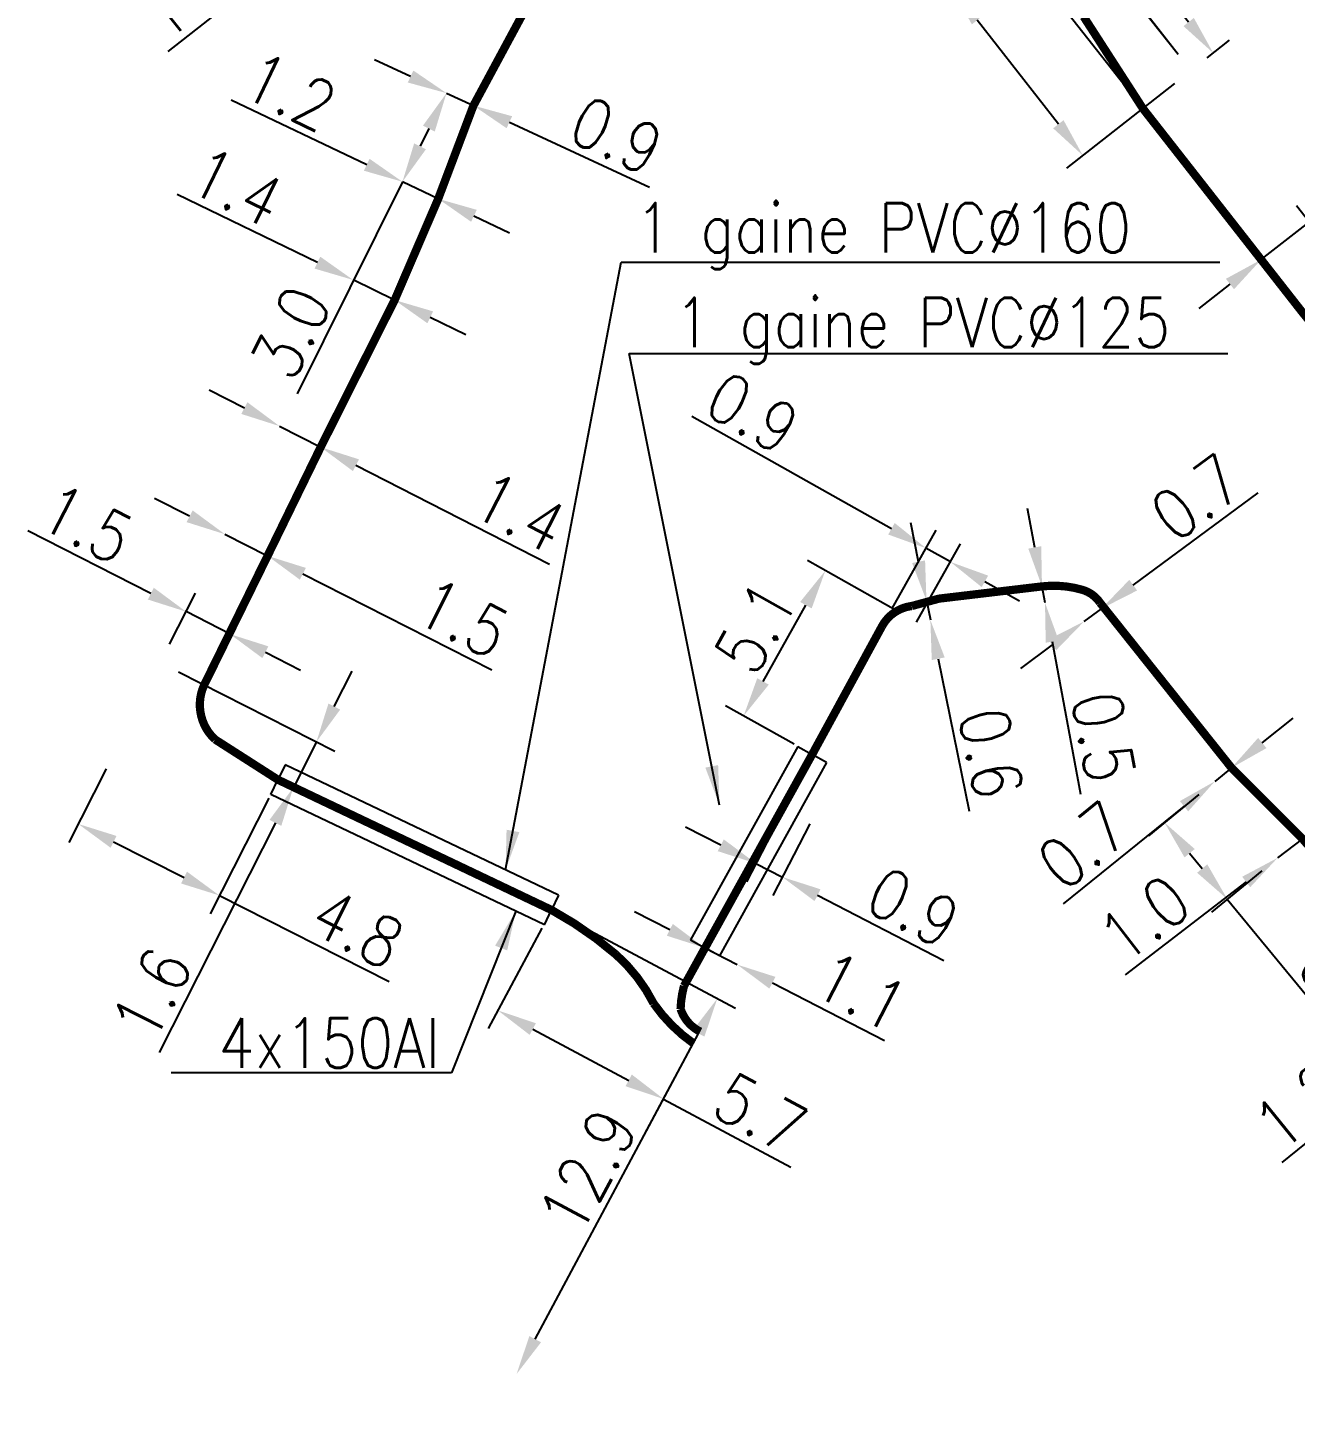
# Model space of a CAD drawing. Header units: millimetres. Extents: x 80993 to 81985, y 144000 to 145002.
# Drawn here: x 80994.61 to 81033.02, y 144707.74 to 144749.82 of the extents above; entities that cross this region are included whole.
import ezdxf

# ---------------------------------------------------------------- set-up
doc = ezdxf.new("R2010")
doc.units = ezdxf.units.MM
doc.header["$PDMODE"] = 34
doc.layers.get('Defpoints').update_dxf_attribs({"linetype": 'CONTINUOUS'})
doc.layers.add('B_100', color=3, linetype='CONTINUOUS')
doc.layers.add('B_400', color=7, linetype='CONTINUOUS')
doc.styles.get("Standard").update_dxf_attribs({"font": 'romans.shx', "width": 0.85})
doc.dimstyles.get("Standard").update_dxf_attribs({"dimtxt": 1.5, "dimasz": 1.2, "dimexe": 0.625, "dimexo": 0.625, "dimgap": 0.25, "dimtad": 1, "dimdec": 1, "dimzin": 0, "dimdsep": 46, "dimtxsty": 'Standard', "dimcen": -0.5, "dimadec": 0, "dimazin": 0, "dimtfac": 1, "dimtdec": 1, "dimtmove": 0, "dimatfit": 3, "dimfxl": 0, "dimtolj": 1, "dimtzin": 0, "dimarcsym": 0})

# ---------------------------------------------------------------- blocks, each defined once
blk = doc.blocks.new('*D219')
at = {"layer": 'B_100', "color": 0, "linetype": 'Continuous', "lineweight": -2, "transparency": 16777216}
for p, q in [((81011.032, 144722.785), (81016.056, 144720.099)), ((81009.986, 144710.071), (81014.939, 144719.335))]:
    blk.add_line(p, q, dxfattribs=at)
at = {"layer": 'B_100', "color": 0, "linetype": 'Continuous', "transparency": 16777216}
for points in [[(81014.763, 144719.429), (81015.115, 144719.241), (81015.505, 144720.393)], [(81009.81, 144710.165), (81010.163, 144709.977), (81009.42, 144709.013)]]:
    blk.add_solid(points, dxfattribs=at)
at = {"layer": 'Defpoints', "color": 0, "linetype": 'Continuous', "transparency": 16777216}
for p in [(81010.481, 144723.079), (81015.505, 144720.393), (81009.42, 144709.013)]:
    blk.add_point(p, dxfattribs=at)
at = {"layer": 'B_100', "color": 0, "linetype": 'Continuous', "transparency": 16777216, "insert": (81011.581, 144715.175), "char_height": 1.5, "attachment_point": 5, "rotation": 61.8702}
blk.add_mtext('\\A1;12.9', dxfattribs=at)
blk = doc.blocks.new('*D222')
at = {"layer": 'B_100', "color": 0, "linetype": 'Continuous', "lineweight": -2, "transparency": 16777216}
for p, q in [((81038.904, 144720.526), (81039.835, 144721.283)), ((81037.972, 144719.77), (81037.079, 144719.045)), ((81036.148, 144718.289), (81032.617, 144715.423))]:
    blk.add_line(p, q, dxfattribs=at)
at = {"layer": 'B_100', "color": 0, "linetype": 'Continuous', "transparency": 16777216}
for points in [[(81038.778, 144720.682), (81039.03, 144720.371), (81037.972, 144719.77)], [(81036.022, 144718.444), (81036.274, 144718.134), (81037.079, 144719.045)]]:
    blk.add_solid(points, dxfattribs=at)
at = {"layer": 'Defpoints', "color": 0, "linetype": 'Continuous', "transparency": 16777216}
for p in [(81037.972, 144719.77), (81037.079, 144719.045), (81037.079, 144719.045)]:
    blk.add_point(p, dxfattribs=at)
at = {"layer": 'B_100', "color": 0, "linetype": 'Continuous', "transparency": 16777216, "insert": (81033.148, 144717.141), "char_height": 1.5, "attachment_point": 5, "rotation": 39.0719}
blk.add_mtext('\\A1;1.2', dxfattribs=at)
blk = doc.blocks.new('*D223')
at = {"layer": 'B_100', "color": 0, "linetype": 'Continuous', "lineweight": -2, "transparency": 16777216}
for p, q in [((81030.103, 144726.582), (81028.579, 144725.331)), ((81029.823, 144724.8), (81030.204, 144724.336)), ((81032.006, 144724.262), (81030.482, 144723.012)), ((81030.965, 144723.408), (81034.713, 144718.84))]:
    blk.add_line(p, q, dxfattribs=at)
at = {"layer": 'B_100', "color": 0, "linetype": 'Continuous', "transparency": 16777216}
for points in [[(81029.978, 144724.927), (81029.668, 144724.673), (81029.062, 144725.728)], [(81030.358, 144724.463), (81030.049, 144724.209), (81030.965, 144723.408)]]:
    blk.add_solid(points, dxfattribs=at)
at = {"layer": 'Defpoints', "color": 0, "linetype": 'Continuous', "transparency": 16777216}
for p in [(81030.586, 144726.978), (81032.489, 144724.659), (81030.965, 144723.408)]:
    blk.add_point(p, dxfattribs=at)
at = {"layer": 'B_100', "color": 0, "linetype": 'Continuous', "transparency": 16777216, "insert": (81034.48, 144720.7), "char_height": 1.5, "attachment_point": 5, "rotation": 309.3676}
blk.add_mtext('\\A1;3.0', dxfattribs=at)
blk = doc.blocks.new('*D224')
at = {"layer": 'B_100', "color": 0, "linetype": 'Continuous', "lineweight": -2, "transparency": 16777216}
for p, q in [((81034.195, 144725.968), (81035.147, 144726.698)), ((81033.243, 144725.237), (81032.489, 144724.659)), ((81031.537, 144723.928), (81027.873, 144721.117))]:
    blk.add_line(p, q, dxfattribs=at)
at = {"layer": 'B_100', "color": 0, "linetype": 'Continuous', "transparency": 16777216}
for points in [[(81034.073, 144726.126), (81034.316, 144725.809), (81033.243, 144725.237)], [(81031.415, 144724.087), (81031.659, 144723.77), (81032.489, 144724.659)]]:
    blk.add_solid(points, dxfattribs=at)
at = {"layer": 'Defpoints', "color": 0, "linetype": 'Continuous', "transparency": 16777216}
for p in [(81033.243, 144725.237), (81032.489, 144724.659), (81032.489, 144724.659)]:
    blk.add_point(p, dxfattribs=at)
at = {"layer": 'B_100', "color": 0, "linetype": 'Continuous', "transparency": 16777216, "insert": (81028.45, 144722.82), "char_height": 1.5, "attachment_point": 5, "rotation": 37.4974}
blk.add_mtext('\\A1;1.0', dxfattribs=at)
blk = doc.blocks.new('*D225')
at = {"layer": 'B_100', "color": 0, "linetype": 'Continuous', "lineweight": -2, "transparency": 16777216}
for p, q in [((81032.025, 144728.141), (81032.959, 144728.894)), ((81031.092, 144727.387), (81030.586, 144726.978)), ((81029.652, 144726.224), (81025.989, 144723.265))]:
    blk.add_line(p, q, dxfattribs=at)
at = {"layer": 'B_100', "color": 0, "linetype": 'Continuous', "transparency": 16777216}
for points in [[(81031.9, 144728.296), (81032.151, 144727.985), (81031.092, 144727.387)], [(81029.527, 144726.38), (81029.778, 144726.069), (81030.586, 144726.978)]]:
    blk.add_solid(points, dxfattribs=at)
at = {"layer": 'Defpoints', "color": 0, "linetype": 'Continuous', "transparency": 16777216}
for p in [(81030.586, 144726.978), (81030.586, 144726.978), (81031.092, 144727.387)]:
    blk.add_point(p, dxfattribs=at)
at = {"layer": 'B_100', "color": 0, "linetype": 'Continuous', "transparency": 16777216, "insert": (81026.594, 144725.039), "char_height": 1.5, "attachment_point": 5, "rotation": 38.925}
blk.add_mtext('\\A1;0.7', dxfattribs=at)
blk = doc.blocks.new('*D226')
at = {"layer": 'B_100', "color": 0, "linetype": 'Continuous', "lineweight": -2, "transparency": 16777216}
for p, q in [((81028.113, 144732.924), (81031.902, 144735.721)), ((81026.624, 144731.825), (81027.147, 144732.211)), ((81025.659, 144731.113), (81024.693, 144730.4))]:
    blk.add_line(p, q, dxfattribs=at)
at = {"layer": 'B_100', "color": 0, "linetype": 'Continuous', "transparency": 16777216}
for points in [[(81027.994, 144733.085), (81028.231, 144732.763), (81027.147, 144732.211)], [(81025.54, 144731.274), (81025.777, 144730.952), (81026.624, 144731.825)]]:
    blk.add_solid(points, dxfattribs=at)
at = {"layer": 'Defpoints', "color": 0, "linetype": 'Continuous', "transparency": 16777216}
for p in [(81027.147, 144732.211), (81026.624, 144731.825), (81026.624, 144731.825)]:
    blk.add_point(p, dxfattribs=at)
at = {"layer": 'B_100', "color": 0, "linetype": 'Continuous', "transparency": 16777216, "insert": (81030.032, 144735.584), "char_height": 1.5, "attachment_point": 5, "rotation": 36.4305}
blk.add_mtext('\\A1;0.7', dxfattribs=at)
blk = doc.blocks.new('*D227')
at = {"layer": 'B_100', "color": 0, "linetype": 'Continuous', "lineweight": -2, "transparency": 16777216}
for p, q in [((81025.128, 144734.067), (81024.909, 144735.247)), ((81025.347, 144732.887), (81025.438, 144732.396)), ((81025.657, 144731.216), (81026.516, 144726.585))]:
    blk.add_line(p, q, dxfattribs=at)
at = {"layer": 'B_100', "color": 0, "linetype": 'Continuous', "transparency": 16777216}
for points in [[(81025.325, 144734.104), (81024.932, 144734.031), (81025.347, 144732.887)], [(81025.854, 144731.252), (81025.461, 144731.179), (81025.438, 144732.396)]]:
    blk.add_solid(points, dxfattribs=at)
at = {"layer": 'Defpoints', "color": 0, "linetype": 'Continuous', "transparency": 16777216}
for p in [(81025.347, 144732.887), (81025.438, 144732.396), (81025.438, 144732.396)]:
    blk.add_point(p, dxfattribs=at)
at = {"layer": 'B_100', "color": 0, "linetype": 'Continuous', "transparency": 16777216, "insert": (81027.21, 144728.327), "char_height": 1.5, "attachment_point": 5, "rotation": 280.5082}
blk.add_mtext('\\A1;0.5', dxfattribs=at)
blk = doc.blocks.new('*D228')
at = {"layer": 'B_100', "color": 0, "linetype": 'Continuous', "lineweight": -2, "transparency": 16777216}
for p, q in [((81021.607, 144733.635), (81021.37, 144734.811)), ((81021.845, 144732.458), (81021.964, 144731.87)), ((81022.202, 144730.694), (81023.135, 144726.078))]:
    blk.add_line(p, q, dxfattribs=at)
at = {"layer": 'B_100', "color": 0, "linetype": 'Continuous', "transparency": 16777216}
for points in [[(81021.804, 144733.674), (81021.411, 144733.595), (81021.845, 144732.458)], [(81022.398, 144730.734), (81022.006, 144730.654), (81021.964, 144731.87)]]:
    blk.add_solid(points, dxfattribs=at)
at = {"layer": 'Defpoints', "color": 0, "linetype": 'Continuous', "transparency": 16777216}
for p in [(81021.845, 144732.458), (81021.964, 144731.87), (81021.964, 144731.87)]:
    blk.add_point(p, dxfattribs=at)
at = {"layer": 'B_100', "color": 0, "linetype": 'Continuous', "transparency": 16777216, "insert": (81023.801, 144727.83), "char_height": 1.5, "attachment_point": 5, "rotation": 281.4264}
blk.add_mtext('\\A1;0.6', dxfattribs=at)
blk = doc.blocks.new('*D229')
at = {"layer": 'B_100', "color": 0, "linetype": 'Continuous', "lineweight": -2, "transparency": 16777216}
for p, q in [((81020.785, 144734.634), (81014.734, 144738.041)), ((81020.802, 144732.218), (81022.138, 144734.59)), ((81021.543, 144731.8), (81022.878, 144734.172)), ((81022.572, 144733.628), (81021.831, 144734.045)), ((81023.617, 144733.039), (81024.663, 144732.45))]:
    blk.add_line(p, q, dxfattribs=at)
at = {"layer": 'B_100', "color": 0, "linetype": 'Continuous', "transparency": 16777216}
for points in [[(81020.883, 144734.808), (81020.687, 144734.459), (81021.831, 144734.045)], [(81023.715, 144733.213), (81023.519, 144732.865), (81022.572, 144733.628)]]:
    blk.add_solid(points, dxfattribs=at)
at = {"layer": 'Defpoints', "color": 0, "linetype": 'Continuous', "transparency": 16777216}
for p in [(81022.572, 144733.628), (81020.495, 144731.673), (81021.236, 144731.256)]:
    blk.add_point(p, dxfattribs=at)
at = {"layer": 'B_100', "color": 0, "linetype": 'Continuous', "transparency": 16777216, "insert": (81016.58, 144738.149), "char_height": 1.5, "attachment_point": 5, "rotation": 330.6181}
blk.add_mtext('\\A1;0.9', dxfattribs=at)
blk = doc.blocks.new('*D230')
at = {"layer": 'B_100', "color": 0, "linetype": 'Continuous', "lineweight": -2, "transparency": 16777216}
for p, q in [((80998.335, 144732.667), (80994.605, 144734.575)), ((80998.898, 144731.133), (80999.688, 144732.677)), ((81000.739, 144731.438), (80999.403, 144732.121)), ((81000.233, 144730.45), (81001.023, 144731.994)), ((81001.807, 144730.892), (81002.876, 144730.345))]:
    blk.add_line(p, q, dxfattribs=at)
at = {"layer": 'B_100', "color": 0, "linetype": 'Continuous', "transparency": 16777216}
for points in [[(80998.426, 144732.845), (80998.244, 144732.489), (80999.403, 144732.121)], [(81001.898, 144731.07), (81001.716, 144730.714), (81000.739, 144731.438)]]:
    blk.add_solid(points, dxfattribs=at)
at = {"layer": 'Defpoints', "color": 0, "linetype": 'Continuous', "transparency": 16777216}
for p in [(80999.403, 144732.121), (80998.613, 144730.576), (80999.949, 144729.893)]:
    blk.add_point(p, dxfattribs=at)
at = {"layer": 'B_100', "color": 0, "linetype": 'Continuous', "transparency": 16777216, "insert": (80996.391, 144734.785), "char_height": 1.5, "attachment_point": 5, "rotation": 332.9142}
blk.add_mtext('\\A1;1.5', dxfattribs=at)
blk = doc.blocks.new('*D231')
at = {"layer": 'B_100', "color": 0, "linetype": 'Continuous', "lineweight": -2, "transparency": 16777216}
for p, q in [((80999.512, 144735.012), (80998.442, 144735.555)), ((81000.581, 144734.468), (81001.874, 144733.812)), ((81002.944, 144733.268), (81008.676, 144730.356))]:
    blk.add_line(p, q, dxfattribs=at)
at = {"layer": 'B_100', "color": 0, "linetype": 'Continuous', "transparency": 16777216}
for points in [[(80999.602, 144735.19), (80999.421, 144734.834), (81000.581, 144734.468)], [(81003.035, 144733.447), (81002.853, 144733.09), (81001.874, 144733.812)]]:
    blk.add_solid(points, dxfattribs=at)
at = {"layer": 'Defpoints', "color": 0, "linetype": 'Continuous', "transparency": 16777216}
for p in [(81000.581, 144734.468), (81000.581, 144734.468), (81001.874, 144733.812)]:
    blk.add_point(p, dxfattribs=at)
at = {"layer": 'B_100', "color": 0, "linetype": 'Continuous', "transparency": 16777216, "insert": (81007.796, 144731.925), "char_height": 1.5, "attachment_point": 5, "rotation": 333.0694}
blk.add_mtext('\\A1;1.5', dxfattribs=at)
blk = doc.blocks.new('*D232')
at = {"layer": 'B_100', "color": 0, "linetype": 'Continuous', "lineweight": -2, "transparency": 16777216}
for p, q in [((81001.17, 144738.291), (81000.101, 144738.838)), ((81002.238, 144737.744), (81003.484, 144737.107)), ((81004.552, 144736.56), (81010.419, 144733.558))]:
    blk.add_line(p, q, dxfattribs=at)
at = {"layer": 'B_100', "color": 0, "linetype": 'Continuous', "transparency": 16777216}
for points in [[(81001.261, 144738.469), (81001.079, 144738.113), (81002.238, 144737.744)], [(81004.644, 144736.738), (81004.461, 144736.382), (81003.484, 144737.107)]]:
    blk.add_solid(points, dxfattribs=at)
at = {"layer": 'Defpoints', "color": 0, "linetype": 'Continuous', "transparency": 16777216}
for p in [(81002.238, 144737.744), (81002.238, 144737.744), (81003.484, 144737.107)]:
    blk.add_point(p, dxfattribs=at)
at = {"layer": 'B_100', "color": 0, "linetype": 'Continuous', "transparency": 16777216, "insert": (81009.517, 144735.143), "char_height": 1.5, "attachment_point": 5, "rotation": 332.8999}
blk.add_mtext('\\A1;1.4', dxfattribs=at)
blk = doc.blocks.new('*D233')
at = {"layer": 'B_100', "color": 0, "linetype": 'Continuous', "lineweight": -2, "transparency": 16777216}
for p, q in [((81003.386, 144742.699), (80999.133, 144744.76)), ((81005.726, 144741.565), (81004.466, 144742.176)), ((81006.806, 144741.042), (81007.886, 144740.519))]:
    blk.add_line(p, q, dxfattribs=at)
at = {"layer": 'B_100', "color": 0, "linetype": 'Continuous', "transparency": 16777216}
for points in [[(81003.473, 144742.879), (81003.299, 144742.519), (81004.466, 144742.176)], [(81006.893, 144741.222), (81006.719, 144740.862), (81005.726, 144741.565)]]:
    blk.add_solid(points, dxfattribs=at)
at = {"layer": 'Defpoints', "color": 0, "linetype": 'Continuous', "transparency": 16777216}
for p in [(81004.466, 144742.176), (81004.466, 144742.176), (81005.726, 144741.565)]:
    blk.add_point(p, dxfattribs=at)
at = {"layer": 'B_100', "color": 0, "linetype": 'Continuous', "transparency": 16777216, "insert": (81000.942, 144744.995), "char_height": 1.5, "attachment_point": 5, "rotation": 334.1496}
blk.add_mtext('\\A1;1.4', dxfattribs=at)
blk = doc.blocks.new('*D234')
at = {"layer": 'B_100', "color": 0, "linetype": 'Continuous', "lineweight": -2, "transparency": 16777216}
for p, q in [((81004.879, 144745.667), (81000.774, 144747.623)), ((81007.046, 144744.634), (81005.962, 144745.151)), ((81008.129, 144744.118), (81009.212, 144743.602))]:
    blk.add_line(p, q, dxfattribs=at)
at = {"layer": 'B_100', "color": 0, "linetype": 'Continuous', "transparency": 16777216}
for points in [[(81004.965, 144745.847), (81004.793, 144745.486), (81005.962, 144745.151)], [(81008.215, 144744.299), (81008.043, 144743.938), (81007.046, 144744.634)]]:
    blk.add_solid(points, dxfattribs=at)
at = {"layer": 'Defpoints', "color": 0, "linetype": 'Continuous', "transparency": 16777216}
for p in [(81005.962, 144745.151), (81005.962, 144745.151), (81007.046, 144744.634)]:
    blk.add_point(p, dxfattribs=at)
at = {"layer": 'B_100', "color": 0, "linetype": 'Continuous', "transparency": 16777216, "insert": (81002.554, 144747.883), "char_height": 1.5, "attachment_point": 5, "rotation": 334.5216}
blk.add_mtext('\\A1;1.2', dxfattribs=at)
blk = doc.blocks.new('*D235')
at = {"layer": 'B_100', "color": 0, "linetype": 'Continuous', "lineweight": -2, "transparency": 16777216}
for p, q in [((81006.208, 144748.341), (81005.119, 144748.845)), ((81007.297, 144747.837), (81008.114, 144747.459)), ((81009.203, 144746.956), (81013.45, 144744.991))]:
    blk.add_line(p, q, dxfattribs=at)
at = {"layer": 'B_100', "color": 0, "linetype": 'Continuous', "transparency": 16777216}
for points in [[(81006.292, 144748.522), (81006.124, 144748.159), (81007.297, 144747.837)], [(81009.287, 144747.137), (81009.119, 144746.774), (81008.114, 144747.459)]]:
    blk.add_solid(points, dxfattribs=at)
at = {"layer": 'Defpoints', "color": 0, "linetype": 'Continuous', "transparency": 16777216}
for p in [(81007.297, 144747.837), (81007.297, 144747.837), (81008.114, 144747.459)]:
    blk.add_point(p, dxfattribs=at)
at = {"layer": 'B_100', "color": 0, "linetype": 'Continuous', "transparency": 16777216, "insert": (81012.458, 144746.552), "char_height": 1.5, "attachment_point": 5, "rotation": 335.1785}
blk.add_mtext('\\A1;0.9', dxfattribs=at)
blk = doc.blocks.new('*D236')
at = {"layer": 'B_100', "color": 0, "linetype": 'Continuous', "lineweight": -2, "transparency": 16777216}
for p, q in [((81006.763, 144746.763), (81006.496, 144746.225)), ((81005.962, 144745.151), (81002.768, 144738.724))]:
    blk.add_line(p, q, dxfattribs=at)
at = {"layer": 'B_100', "color": 0, "linetype": 'Continuous', "transparency": 16777216}
for points in [[(81006.584, 144746.852), (81006.942, 144746.674), (81007.297, 144747.837)], [(81006.317, 144746.314), (81006.675, 144746.136), (81005.962, 144745.151)]]:
    blk.add_solid(points, dxfattribs=at)
at = {"layer": 'Defpoints', "color": 0, "linetype": 'Continuous', "transparency": 16777216}
for p in [(81007.297, 144747.837), (81005.962, 144745.151), (81005.962, 144745.151)]:
    blk.add_point(p, dxfattribs=at)
at = {"layer": 'B_100', "color": 0, "linetype": 'Continuous', "transparency": 16777216, "insert": (81002.578, 144740.589), "char_height": 1.5, "attachment_point": 5, "rotation": 63.5739}
blk.add_mtext('\\A1;3.0', dxfattribs=at)
blk = doc.blocks.new('*D242')
at = {"layer": 'B_100', "color": 0, "linetype": 'Continuous', "lineweight": -2, "transparency": 16777216}
for p, q in [((81018.644, 144764.689), (81019.587, 144765.432)), ((81029.473, 144749.005), (81017.315, 144764.437)), ((81017.701, 144763.946), (81016.248, 144762.801)), ((81028.02, 144747.86), (81015.861, 144763.292)), ((81015.306, 144762.059), (80998.85, 144749.094))]:
    blk.add_line(p, q, dxfattribs=at)
at = {"layer": 'B_100', "color": 0, "linetype": 'Continuous', "transparency": 16777216}
for points in [[(81018.52, 144764.846), (81018.768, 144764.532), (81017.701, 144763.946)], [(81015.182, 144762.216), (81015.429, 144761.902), (81016.248, 144762.801)]]:
    blk.add_solid(points, dxfattribs=at)
at = {"layer": 'Defpoints', "color": 0, "linetype": 'Continuous', "transparency": 16777216}
for p in [(81017.701, 144763.946), (81029.86, 144748.514), (81028.407, 144747.369)]:
    blk.add_point(p, dxfattribs=at)
at = {"layer": 'B_100', "color": 0, "linetype": 'Continuous', "transparency": 16777216, "insert": (80999.381, 144750.785), "char_height": 1.5, "attachment_point": 5, "rotation": 38.2333}
blk.add_mtext('\\A1;1.9', dxfattribs=at)
blk = doc.blocks.new('*D324')
at = {"layer": 'B_100', "color": 0, "linetype": 'Continuous', "lineweight": -2, "transparency": 16777216}
for p, q in [((81028.488, 144751.639), (81025.663, 144755.203)), ((81027.101, 144750.54), (81028.977, 144752.028)), ((81029.793, 144749.992), (81029.233, 144750.699)), ((81030.35, 144748.902), (81031.028, 144749.44))]:
    blk.add_line(p, q, dxfattribs=at)
at = {"layer": 'B_100', "color": 0, "linetype": 'Continuous', "transparency": 16777216}
for points in [[(81029.39, 144750.823), (81029.076, 144750.575), (81028.488, 144751.639)], [(81029.95, 144750.116), (81029.636, 144749.868), (81030.539, 144749.052)]]:
    blk.add_solid(points, dxfattribs=at)
at = {"layer": 'Defpoints', "color": 0, "linetype": 'Continuous', "transparency": 16777216}
for p in [(81028.488, 144751.639), (81026.611, 144750.152), (81029.86, 144748.514)]:
    blk.add_point(p, dxfattribs=at)
at = {"layer": 'B_100', "color": 0, "linetype": 'Continuous', "transparency": 16777216, "insert": (81027.432, 144754.581), "char_height": 1.5, "attachment_point": 5, "rotation": 308.4026}
blk.add_mtext('\\A1;3.3', dxfattribs=at)
blk = doc.blocks.new('*D557')
at = {"layer": 'B_400', "color": 0, "linetype": 'Continuous', "lineweight": -2, "transparency": 16777216}
for p, q in [((81024.141, 144757.769), (81027.535, 144760.426)), ((81029.475, 144749.006), (81022.81, 144757.522)), ((81024.822, 144753.492), (81022.102, 144756.967)), ((81022.487, 144756.475), (81023.196, 144757.03)), ((81021.542, 144755.735), (81020.597, 144754.996))]:
    blk.add_line(p, q, dxfattribs=at)
at = {"layer": 'B_400', "color": 0, "linetype": 'Continuous', "transparency": 16777216}
for points in [[(81024.017, 144757.927), (81024.264, 144757.612), (81023.196, 144757.03)], [(81021.419, 144755.893), (81021.665, 144755.578), (81022.487, 144756.475)]]:
    blk.add_solid(points, dxfattribs=at)
at = {"layer": 'Defpoints', "color": 0, "linetype": 'Continuous', "transparency": 16777216}
for p in [(81023.196, 144757.03), (81025.207, 144752.999), (81029.86, 144748.514)]:
    blk.add_point(p, dxfattribs=at)
at = {"layer": 'B_400', "color": 0, "linetype": 'Continuous', "transparency": 16777216, "insert": (81025.694, 144760.255), "char_height": 1.5, "attachment_point": 5, "rotation": 38.0467}
blk.add_mtext('\\A1;0.9', dxfattribs=at)
blk = doc.blocks.new('*D558')
at = {"layer": 'B_400', "color": 0, "linetype": 'Continuous', "lineweight": -2, "transparency": 16777216}
for p, q in [((81022.638, 144750.989), (81019.944, 144754.432)), ((81024.715, 144752.614), (81022.146, 144750.604)), ((81025.843, 144746.894), (81023.378, 144750.044)), ((81029.368, 144748.129), (81026.091, 144745.564))]:
    blk.add_line(p, q, dxfattribs=at)
at = {"layer": 'B_400', "color": 0, "linetype": 'Continuous', "transparency": 16777216}
for points in [[(81023.536, 144750.168), (81023.221, 144749.921), (81022.638, 144750.989)], [(81026.001, 144747.018), (81025.686, 144746.771), (81026.583, 144745.949)]]:
    blk.add_solid(points, dxfattribs=at)
at = {"layer": 'Defpoints', "color": 0, "linetype": 'Continuous', "transparency": 16777216}
for p in [(81025.207, 144752.999), (81029.86, 144748.514), (81026.583, 144745.949)]:
    blk.add_point(p, dxfattribs=at)
at = {"layer": 'B_400', "color": 0, "linetype": 'Continuous', "transparency": 16777216, "insert": (81021.709, 144753.799), "char_height": 1.5, "attachment_point": 5, "rotation": 308.0467}
blk.add_mtext('\\A1;6.4', dxfattribs=at)
blk = doc.blocks.new('*D633')
at = {"layer": 'B_400', "color": 0, "linetype": 'Continuous', "lineweight": -2, "transparency": 16777216}
for p, q in [((81014.066, 144722.478), (81012.999, 144723.028)), ((81015.132, 144721.928), (81016.11, 144721.424)), ((81017.176, 144720.874), (81020.576, 144719.121))]:
    blk.add_line(p, q, dxfattribs=at)
at = {"layer": 'B_400', "color": 0, "linetype": 'Continuous', "transparency": 16777216}
for points in [[(81014.157, 144722.656), (81013.974, 144722.3), (81015.132, 144721.928)], [(81017.268, 144721.052), (81017.085, 144720.696), (81016.11, 144721.424)]]:
    blk.add_solid(points, dxfattribs=at)
at = {"layer": 'Defpoints', "color": 0, "linetype": 'Continuous', "transparency": 16777216}
for p in [(81015.132, 144721.928), (81016.11, 144721.424), (81016.11, 144721.424)]:
    blk.add_point(p, dxfattribs=at)
at = {"layer": 'B_400', "color": 0, "linetype": 'Continuous', "transparency": 16777216, "insert": (81019.868, 144720.611), "char_height": 1.5, "attachment_point": 5, "rotation": 332.7187}
blk.add_mtext('\\A1;1.1', dxfattribs=at)
blk = doc.blocks.new('*D634')
at = {"layer": 'B_400', "color": 0, "linetype": 'Continuous', "lineweight": -2, "transparency": 16777216}
for p, q in [((81018.095, 144727.238), (81016.392, 144723.935)), ((81015.612, 144725.04), (81014.545, 144725.59)), ((81018.308, 144725.688), (81017.192, 144723.522)), ((81016.678, 144724.49), (81017.478, 144724.078)), ((81018.545, 144723.528), (81022.376, 144721.553))]:
    blk.add_line(p, q, dxfattribs=at)
at = {"layer": 'B_400', "color": 0, "linetype": 'Continuous', "transparency": 16777216}
for points in [[(81015.703, 144725.218), (81015.52, 144724.862), (81016.678, 144724.49)], [(81018.636, 144723.706), (81018.453, 144723.35), (81017.478, 144724.078)]]:
    blk.add_solid(points, dxfattribs=at)
at = {"layer": 'Defpoints', "color": 0, "linetype": 'Continuous', "transparency": 16777216}
for p in [(81018.381, 144727.793), (81018.594, 144726.243), (81017.478, 144724.078)]:
    blk.add_point(p, dxfattribs=at)
at = {"layer": 'B_400', "color": 0, "linetype": 'Continuous', "transparency": 16777216, "insert": (81021.452, 144723.154), "char_height": 1.5, "attachment_point": 5, "rotation": 332.729}
blk.add_mtext('\\A1;0.9', dxfattribs=at)
blk = doc.blocks.new('*D635')
at = {"layer": 'B_400', "color": 0, "linetype": 'Continuous', "lineweight": -2, "transparency": 16777216}
for p, q in [((81021.001, 144732.113), (81018.235, 144733.669)), ((81016.892, 144730.007), (81018.191, 144732.317)), ((81017.836, 144728.1), (81015.759, 144729.268))]:
    blk.add_line(p, q, dxfattribs=at)
at = {"layer": 'B_400', "color": 0, "linetype": 'Continuous', "transparency": 16777216}
for points in [[(81018.017, 144732.415), (81018.366, 144732.219), (81018.78, 144733.363)], [(81016.718, 144730.105), (81017.066, 144729.909), (81016.304, 144728.962)]]:
    blk.add_solid(points, dxfattribs=at)
at = {"layer": 'Defpoints', "color": 0, "linetype": 'Continuous', "transparency": 16777216}
for p in [(81018.78, 144733.363), (81021.546, 144731.807), (81018.381, 144727.793)]:
    blk.add_point(p, dxfattribs=at)
at = {"layer": 'B_400', "color": 0, "linetype": 'Continuous', "transparency": 16777216, "insert": (81016.67, 144731.653), "char_height": 1.5, "attachment_point": 5, "rotation": 60.6437}
blk.add_mtext('\\A1;5.1', dxfattribs=at)
blk = doc.blocks.new('*D636')
at = {"layer": 'B_400', "color": 0, "linetype": 'Continuous', "lineweight": -2, "transparency": 16777216}
for p, q in [((80996.983, 144727.359), (80995.853, 144725.129)), ((81001.908, 144726.469), (81000.13, 144722.961)), ((80997.206, 144725.144), (80999.343, 144724.061)), ((81000.413, 144723.519), (81005.562, 144720.909))]:
    blk.add_line(p, q, dxfattribs=at)
at = {"layer": 'B_400', "color": 0, "linetype": 'Continuous', "transparency": 16777216}
for points in [[(80997.296, 144725.323), (80997.116, 144724.966), (80996.136, 144725.687)], [(80999.433, 144724.24), (80999.252, 144723.883), (81000.413, 144723.519)]]:
    blk.add_solid(points, dxfattribs=at)
at = {"layer": 'Defpoints', "color": 0, "linetype": 'Continuous', "transparency": 16777216}
for p in [(80997.266, 144727.916), (81002.19, 144727.026), (80996.136, 144725.687)]:
    blk.add_point(p, dxfattribs=at)
at = {"layer": 'B_400', "color": 0, "linetype": 'Continuous', "transparency": 16777216, "insert": (81004.6, 144722.518), "char_height": 1.5, "attachment_point": 5, "rotation": 333.1237}
blk.add_mtext('\\A1;4.8', dxfattribs=at)
blk = doc.blocks.new('*D637')
at = {"layer": 'B_400', "color": 0, "linetype": 'Continuous', "lineweight": -2, "transparency": 16777216}
for p, q in [((80999.171, 144730.294), (81003.913, 144727.892)), ((81003.897, 144729.245), (81004.44, 144730.315)), ((81003.355, 144728.174), (81002.655, 144726.791)), ((81002.748, 144726.744), (81003.212, 144726.509)), ((81002.112, 144725.72), (80998.585, 144718.757))]:
    blk.add_line(p, q, dxfattribs=at)
at = {"layer": 'B_400', "color": 0, "linetype": 'Continuous', "transparency": 16777216}
for points in [[(81003.719, 144729.335), (81004.076, 144729.154), (81003.355, 144728.174)], [(81001.934, 144725.811), (81002.291, 144725.63), (81002.655, 144726.791)]]:
    blk.add_solid(points, dxfattribs=at)
at = {"layer": 'Defpoints', "color": 0, "linetype": 'Continuous', "transparency": 16777216}
for p in [(80998.613, 144730.576), (81003.355, 144728.174), (81002.19, 144727.026)]:
    blk.add_point(p, dxfattribs=at)
at = {"layer": 'B_400', "color": 0, "linetype": 'Continuous', "transparency": 16777216, "insert": (80998.369, 144720.542), "char_height": 1.5, "attachment_point": 5, "rotation": 63.1372}
blk.add_mtext('\\A1;1.6', dxfattribs=at)
blk = doc.blocks.new('*D638')
at = {"layer": 'B_400', "color": 0, "linetype": 'Continuous', "lineweight": -2, "transparency": 16777216}
for p, q in [((81010.186, 144722.528), (81008.559, 144719.485)), ((81009.912, 144719.47), (81012.82, 144717.915)), ((81013.304, 144716.276), (81014.172, 144717.901)), ((81013.878, 144717.35), (81017.733, 144715.289))]:
    blk.add_line(p, q, dxfattribs=at)
at = {"layer": 'B_400', "color": 0, "linetype": 'Continuous', "transparency": 16777216}
for points in [[(81010.006, 144719.646), (81009.818, 144719.294), (81008.854, 144720.036)], [(81012.914, 144718.092), (81012.725, 144717.739), (81013.878, 144717.35)]]:
    blk.add_solid(points, dxfattribs=at)
at = {"layer": 'Defpoints', "color": 0, "linetype": 'Continuous', "transparency": 16777216}
for p in [(81010.481, 144723.079), (81013.878, 144717.35), (81013.009, 144715.725)]:
    blk.add_point(p, dxfattribs=at)
at = {"layer": 'B_400', "color": 0, "linetype": 'Continuous', "transparency": 16777216, "insert": (81016.806, 144716.918), "char_height": 1.5, "attachment_point": 5, "rotation": 331.8702}
blk.add_mtext('\\A1;5.7', dxfattribs=at)
blk = doc.blocks.new('*D640')
at = {"layer": 'B_100', "color": 0, "linetype": 'Continuous', "lineweight": -2, "transparency": 16777216}
for p, q in [((81034.392, 144744.67), (81037.643, 144747.215)), ((81034.268, 144742.881), (81033.062, 144744.423)), ((81031.99, 144742.791), (81033.447, 144743.931)), ((81032.811, 144741.741), (81031.605, 144743.283)), ((81031.045, 144742.051), (81030.1, 144741.312))]:
    blk.add_line(p, q, dxfattribs=at)
at = {"layer": 'B_100', "color": 0, "linetype": 'Continuous', "transparency": 16777216}
for points in [[(81034.269, 144744.828), (81034.515, 144744.513), (81033.447, 144743.931)], [(81030.922, 144742.209), (81031.168, 144741.894), (81031.99, 144742.791)]]:
    blk.add_solid(points, dxfattribs=at)
at = {"layer": 'Defpoints', "color": 0, "linetype": 'Continuous', "transparency": 16777216}
for p in [(81033.447, 144743.931), (81034.653, 144742.389), (81033.197, 144741.249)]:
    blk.add_point(p, dxfattribs=at)
at = {"layer": 'B_100', "color": 0, "linetype": 'Continuous', "transparency": 16777216, "insert": (81035.874, 144747.1), "char_height": 1.5, "attachment_point": 5, "rotation": 38.0467}
blk.add_mtext('\\A1;1.9', dxfattribs=at)

msp = doc.modelspace()

# ---------------------------------------------------------------- linework, layer by layer
at = {"layer": 'B_100'}
msp.add_lwpolyline([(81010.514, 144751.914, 0.25, 0.25, 0), (81008.114, 144747.459, 0.25, 0.25, 0), (81007.046, 144744.634, 0.25, 0.25, 0), (81005.726, 144741.565, 0.25, 0.25, 0), (81003.484, 144737.107, 0.25, 0.25, 0), (81001.881, 144733.825, 0.25, 0.25, 0), (80999.949, 144729.893, 0.25, 0.25, 0.322831), (81000.28, 144728.249, 0.25, 0.25, 0), (81002.19, 144727.026, 0.25, 0.25, 0), (81010.481, 144723.079, 0.25, 0.25, -0.052996), (81012.435, 144721.728, 0.25, 0.25, -0.09453), (81013.578, 144720.242, 0.25, 0.25, 0.088015), (81014.792, 144719.029, 0, 0, 0)], format="xyseb", dxfattribs=at)
at = {"layer": 'B_100', "const_width": 0.25}
msp.add_lwpolyline([(81059.247, 144718.05), (81059.464, 144717.787), (81059.515, 144717.69), (81059.515, 144717.57), (81059.524, 144717.427), (81059.432, 144717.243), (81056.705, 144714.884), (81056.626, 144714.815), (81055.767, 144714.137), (81055.435, 144714.027), (81055.227, 144714.013), (81054.982, 144714.062), (81053.363, 144716.007), (81049.644, 144720.565), (81043.645, 144728.195), (81039.502, 144733.413), (81038.637, 144734.485), (81034.942, 144739.08), (81033.197, 144741.249), (81028.407, 144747.369), (81026.611, 144750.152)], dxfattribs=at)
msp.add_lwpolyline([(81058.861, 144717.731), (81059.015, 144717.545), (81059.015, 144717.544), (81056.378, 144715.262), (81054.922, 144713.662), (81048.303, 144707.998, -0.376622), (81047.165, 144708.172), (81045.506, 144710.146), (81043.137, 144713.286), (81037.972, 144719.77), (81033.243, 144725.237), (81031.092, 144727.387), (81027.108, 144732.39, 0.174193), (81026.567, 144732.784, 0.100761), (81025.338, 144732.885), (81022.227, 144732.516), (81021.399, 144732.292, 0.244267), (81020.495, 144731.673), (81018.381, 144727.793), (81015.132, 144721.928), (81014.496, 144720.775, 0.058966), (81014.393, 144720.079, 0.202203), (81014.992, 144719.391)], format="xyb", dxfattribs=at)
at = {"layer": 'B_400', "color": 7}
for p, q in [((81017.943, 144728.036), (81014.695, 144722.17)), ((81017.943, 144728.036), (81018.381, 144727.793)), ((81002.405, 144727.478), (81002.19, 144727.026)), ((81010.696, 144723.531), (81002.405, 144727.478)), ((81018.818, 144727.551), (81015.569, 144721.686)), ((81018.818, 144727.551), (81018.381, 144727.793)), ((81001.975, 144726.575), (81002.19, 144727.026)), ((81010.266, 144722.628), (81001.975, 144726.575)), ((81010.696, 144723.531), (81010.481, 144723.079)), ((81010.266, 144722.628), (81010.481, 144723.079)), ((81014.695, 144722.17), (81015.132, 144721.928)), ((81015.569, 144721.686), (81015.132, 144721.928))]:
    msp.add_line(p, q, dxfattribs=at)

# ---------------------------------------------------------------- texts
at = {"layer": 'B_100', "linetype": 'Continuous', "insert": (81007.104, 144718.299), "char_height": 1.5, "attachment_point": 9}
msp.add_mtext('4x150Al', dxfattribs=at)
at = {"layer": 'B_400', "linetype": 'Continuous', "char_height": 1.5, "attachment_point": 7}
for s, insert in [('1 gaine PVC%%C160', (81013.022, 144742.503)), ('1 gaine PVC%%C125', (81014.21, 144739.635))]:
    msp.add_mtext(s, dxfattribs=dict(at, insert=insert))

# ---------------------------------------------------------------- dimensions: what is measured, and where the dimension line sits
at = {"layer": 'B_100', "linetype": 'Continuous'}
for base, p1, p2, angle, picture, middle, dimtype in [((81017.701, 144763.946), (81028.407, 144747.369), (81029.86, 144748.514), 38.2333, '*D242', (81000, 144750), 161), ((81028.488, 144751.639), (81029.86, 144748.514), (81026.611, 144750.152), 308.4026, '*D324', (81026.648, 144753.96), 160), ((81005.962, 144745.151), (81007.046, 144744.634), (81005.962, 144745.151), 154.5216, '*D234', (81002.123, 144746.98), 161), ((81007.297, 144747.837), (81008.114, 144747.459), (81007.297, 144747.837), 155.1785, '*D235', (81012.039, 144745.644), 161), ((81005.962, 144745.151), (81007.297, 144747.837), (81005.962, 144745.151), 243.5739, '*D236', (81003.474, 144740.144), 161), ((81004.466, 144742.176), (81005.726, 144741.565), (81004.466, 144742.176), 154.1496, '*D233', (81000.506, 144744.095), 161), ((81022.572, 144733.628), (81020.495, 144731.673), (81021.236, 144731.256), 330.6181, '*D229', (81016.089, 144737.278), 161), ((81002.238, 144737.744), (81003.484, 144737.107), (81002.238, 144737.744), 152.8999, '*D232', (81009.062, 144734.253), 161), ((81026.624122, 144731.825351), (81027.147097, 144732.211351), (81026.624122, 144731.825351), 216.430473, '*D226', (81030.62594, 144734.779032), 161), ((80999.403, 144732.121), (80999.949, 144729.893), (80998.613, 144730.576), 152.9142, '*D230', (80995.936, 144733.894), 161), ((81000.5814, 144734.4684), (81001.8742, 144733.8117), (81000.5814, 144734.4684), 153.0694, '*D231', (81007.3435, 144731.0333), 161), ((81025.438, 144732.396), (81025.347, 144732.887), (81025.438, 144732.396), 280.5082, '*D227', (81026.227, 144728.144), 161), ((81021.964, 144731.87), (81021.845, 144732.458), (81021.964, 144731.87), 281.4264, '*D228', (81022.821, 144727.632), 161), ((81030.586, 144726.978), (81031.092, 144727.387), (81030.586, 144726.978), 218.925, '*D225', (81027.222, 144724.262), 161), ((81030.965, 144723.408), (81030.586, 144726.978), (81032.489, 144724.659), 309.3676, '*D223', (81033.707, 144720.066), 161), ((81032.489, 144724.659), (81033.243, 144725.237), (81032.489, 144724.659), 217.4974, '*D224', (81029.058, 144722.027), 161), ((81037.07923, 144719.04515), (81037.97203, 144719.76999), (81037.07923, 144719.04515), 219.07191, '*D222', (81033.77787, 144716.36489), 161)]:
    dim = msp.add_linear_dim(base=base, p1=p1, p2=p2, angle=angle, dimstyle='Standard', dxfattribs=at)
    dim.commit()
    dim.dimension.update_dxf_attribs({"geometry": picture, "text_midpoint": middle, "dimtype": dimtype})
dim = msp.add_linear_dim(base=(81033.4467808, 144743.9308291), p1=(81033.1965674, 144741.2487807), p2=(81034.6534592, 144742.3889414), angle=218.0466656, dimstyle='Standard', override={"dimfxl": 1.25}, dxfattribs=at)
dim.commit()
dim.dimension.update_dxf_attribs({"geometry": '*D640', "text_midpoint": (81036.4899408, 144746.3124003), "dimtype": 160})
dim = msp.add_linear_dim(base=(81015.505, 144720.393), p1=(81009.42, 144709.013), p2=(81010.481, 144723.079), angle=61.8702, dimstyle='Standard', dxfattribs=at)
dim.commit()
dim.dimension.update_dxf_attribs({"geometry": '*D219', "text_midpoint": (81011.581, 144715.175)})
at = {"layer": 'B_400', "linetype": 'Continuous'}
for base, p1, p2, angle, picture, middle in [((81023.196, 144757.03), (81025.207, 144752.999), (81029.86, 144748.514), 218.0467, '*D557', (81026.311, 144759.467)), ((81026.583, 144745.949), (81025.207, 144752.999), (81029.86, 144748.514), 128.0467, '*D558', (81020.922, 144753.183)), ((81018.78, 144733.363), (81018.381, 144727.793), (81021.546, 144731.807), 240.6437, '*D635', (81017.542, 144731.162)), ((81003.355, 144728.174), (81002.19, 144727.026), (80998.613, 144730.576), 243.1372, '*D637', (80999.261, 144720.091)), ((80996.136, 144725.687), (81002.19, 144727.026), (80997.266, 144727.916), 333.1237, '*D636', (81004.148, 144721.626)), ((81017.478, 144724.078), (81018.381, 144727.793), (81018.594, 144726.243), 152.729, '*D634', (81020.994, 144722.266)), ((81013.878, 144717.35), (81010.481, 144723.079), (81013.009, 144715.725), 151.8702, '*D638', (81016.334, 144716.036)), ((81016.11, 144721.424), (81015.132, 144721.928), (81016.11, 144721.424), 152.7187, '*D633', (81019.409, 144719.722))]:
    dim = msp.add_linear_dim(base=base, p1=p1, p2=p2, angle=angle, dimstyle='Standard', override={"dimfxl": 1.25}, dxfattribs=at)
    dim.commit()
    dim.dimension.update_dxf_attribs({"geometry": picture, "text_midpoint": middle, "dimtype": 160})

# ---------------------------------------------------------------- leaders
at = {"layer": 'B_100', "linetype": 'Continuous', "annotation_type": 0, "has_hookline": 1, "hookline_direction": 1, "text_width": 7.043}
msp.add_leader([(81009.398, 144723.041), (81007.447, 144718.143), (81006.247, 144718.143)], dimstyle='Standard', override={"dimfxl": 1.25}, dxfattribs=at)
at = {"layer": 'B_400', "linetype": 'Continuous', "annotation_type": 0, "has_hookline": 1, "hookline_direction": 0, "text_width": 16.696}
for points in [[(81009.088, 144724.296), (81012.588, 144742.716), (81013.788, 144742.716)], [(81015.573, 144726.256), (81012.832, 144739.947), (81014.032, 144739.947)]]:
    msp.add_leader(points, dimstyle='Standard', override={"dimfxl": 1.25}, dxfattribs=at)

doc.saveas('drawing.dxf')
